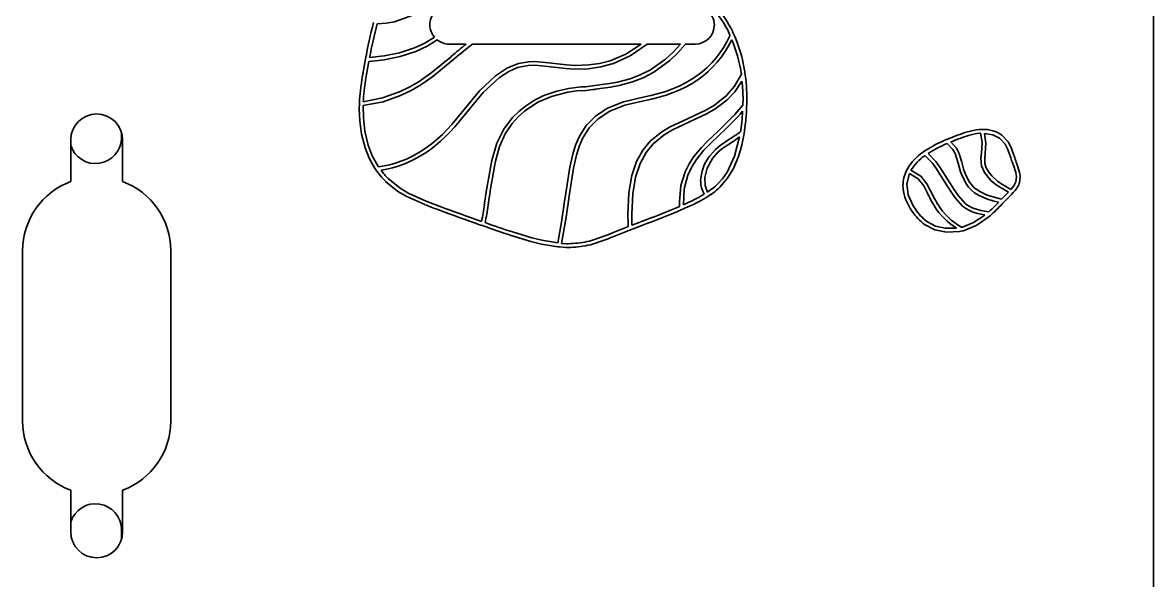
# Model space of a CAD drawing. Extents: x 321 to 837, y 218 to 648.
# Drawn here: x 683.48 to 706.55, y 311.92 to 323.31 of the extents above; entities that cross this region are included whole.
import ezdxf

# ---------------------------------------------------------------- set-up
doc = ezdxf.new("R2010")
doc.units = 0

msp = doc.modelspace()

# ---------------------------------------------------------------- linework, layer by layer
at = {"color": 7, "lineweight": 35}
msp.add_line((706.549, 294.081), (706.549, 359.841), dxfattribs=at)
at = {"color": 7, "lineweight": 35, "ltscale": 0.001855}
msp.add_line((697.967, 323.121), (697.934, 323.187), dxfattribs=at)
at = {"color": 7, "lineweight": 35, "ltscale": 0.001768}
msp.add_line((697.866, 323.15), (697.897, 323.087), dxfattribs=at)
at = {"color": 7, "lineweight": 35, "ltscale": 0.000994304}
msp.add_line((697.897, 323.087), (697.912, 323.05), dxfattribs=at)
at = {"color": 7, "lineweight": 35, "ltscale": 0.008829}
msp.add_line((692.176, 322.869), (692.53, 322.869), dxfattribs=at)
at = {"color": 7, "lineweight": 35, "ltscale": 0.086107}
msp.add_line((692.659, 322.869), (696.103, 322.869), dxfattribs=at)
at = {"color": 7, "lineweight": 35, "ltscale": 0.017056}
msp.add_line((696.222, 322.869), (696.905, 322.869), dxfattribs=at)
at = {"color": 7, "lineweight": 35, "ltscale": 0.004993}
msp.add_line((697.003, 322.869), (697.203, 322.869), dxfattribs=at)
at = {"color": 7, "lineweight": 35, "ltscale": 0.000992611}
msp.add_line((690.476, 322.565), (690.468, 322.526), dxfattribs=at)
at = {"color": 7, "lineweight": 35, "ltscale": 4.81801e-05}
msp.add_line((690.544, 322.511), (690.544, 322.513), dxfattribs=at)
at = {"color": 7, "lineweight": 35, "ltscale": 0.000917444}
msp.add_line((698.139, 322.288), (698.144, 322.252), dxfattribs=at)
at = {"color": 7, "lineweight": 35, "ltscale": 0.00173}
msp.add_line((698.225, 322.231), (698.215, 322.299), dxfattribs=at)
at = {"color": 7, "lineweight": 35, "ltscale": 0.002455}
msp.add_line((690.353, 321.644), (690.351, 321.546), dxfattribs=at)
at = {"color": 7, "lineweight": 35, "ltscale": 0.0009473}
msp.add_line((690.354, 321.682), (690.353, 321.644), dxfattribs=at)
at = {"color": 7, "lineweight": 35, "ltscale": 0.000795406}
msp.add_line((698.177, 321.651), (698.176, 321.62), dxfattribs=at)
at = {"color": 7, "lineweight": 35, "ltscale": 0.002222}
msp.add_line((698.178, 321.74), (698.177, 321.651), dxfattribs=at)
at = {"color": 7, "lineweight": 35, "ltscale": 0.001947}
msp.add_line((698.252, 321.571), (698.254, 321.649), dxfattribs=at)
at = {"color": 7, "lineweight": 35, "ltscale": 0.000997226}
msp.add_line((698.135, 321.119), (698.129, 321.08), dxfattribs=at)
at = {"color": 7, "lineweight": 35, "ltscale": 0.003836}
msp.add_line((698.154, 321.271), (698.135, 321.119), dxfattribs=at)
at = {"color": 7, "lineweight": 35, "ltscale": 0.001707}
msp.add_line((698.201, 321.041), (698.211, 321.108), dxfattribs=at)
at = {"color": 7, "lineweight": 35, "ltscale": 0.003913}
msp.add_line((698.211, 321.108), (698.23, 321.263), dxfattribs=at)
at = {"color": 7, "lineweight": 35, "ltscale": 0.001182}
msp.add_line((703.043, 321.128), (702.996, 321.125), dxfattribs=at)
at = {"color": 7, "lineweight": 35, "ltscale": 0.021222}
for p, q in [((684.465, 320.913), (684.465, 320.064)), ((685.523, 320.064), (685.523, 320.913)), ((684.465, 313.761), (684.465, 312.913)), ((685.523, 312.913), (685.523, 313.761))]:
    msp.add_line(p, q, dxfattribs=at)
at = {"color": 7, "lineweight": 35, "ltscale": 0.00274}
msp.add_line((685.5, 320.958), (685.5, 321.068), dxfattribs=at)
at = {"color": 7, "lineweight": 35, "ltscale": 0.00403}
msp.add_line((697.974, 320.883), (698.107, 320.973), dxfattribs=at)
at = {"color": 7, "lineweight": 35, "ltscale": 0.001108}
msp.add_line((702.351, 320.928), (702.31, 320.911), dxfattribs=at)
at = {"color": 7, "lineweight": 35, "ltscale": 0.000492233}
msp.add_line((703.001, 321.048), (703.021, 321.049), dxfattribs=at)
at = {"color": 7, "lineweight": 35, "ltscale": 0.00147}
msp.add_line((701.887, 320.688), (701.839, 320.654), dxfattribs=at)
at = {"color": 7, "lineweight": 35, "ltscale": 0.002595}
msp.add_line((703.041, 320.642), (703.032, 320.538), dxfattribs=at)
at = {"color": 7, "lineweight": 35, "ltscale": 0.002594}
msp.add_line((703.108, 320.531), (703.118, 320.635), dxfattribs=at)
at = {"color": 7, "lineweight": 35, "ltscale": 8.59417e-05}
msp.add_line((701.883, 320.591), (701.886, 320.593), dxfattribs=at)
at = {"color": 7, "lineweight": 35, "ltscale": 0.001116}
msp.add_line((690.663, 320.341), (690.688, 320.304), dxfattribs=at)
at = {"color": 7, "lineweight": 35, "ltscale": 0.000574548}
msp.add_line((690.74, 320.364), (690.727, 320.383), dxfattribs=at)
at = {"color": 7, "lineweight": 35, "ltscale": 0.000956748}
msp.add_line((701.531, 320.324), (701.514, 320.29), dxfattribs=at)
at = {"color": 7, "lineweight": 35, "ltscale": 0.00289}
msp.add_line((697.544, 319.915), (697.452, 319.846), dxfattribs=at)
at = {"color": 7, "lineweight": 35, "ltscale": 0.001578}
msp.add_line((697.48, 319.77), (697.53, 319.808), dxfattribs=at)
at = {"color": 7, "lineweight": 35, "ltscale": 8.79335e-05}
msp.add_line((697.53, 319.808), (697.533, 319.805), dxfattribs=at)
at = {"color": 7, "lineweight": 35, "ltscale": 0.000938581}
msp.add_line((697.533, 319.805), (697.563, 319.828), dxfattribs=at)
at = {"color": 7, "lineweight": 35, "ltscale": 9.89e-05}
msp.add_line((697.547, 319.912), (697.544, 319.915), dxfattribs=at)
at = {"color": 7, "lineweight": 35, "ltscale": 0.000614757}
msp.add_line((703.469, 319.722), (703.452, 319.704), dxfattribs=at)
at = {"color": 7, "lineweight": 35, "ltscale": 0.002314}
msp.add_line((703.534, 319.788), (703.469, 319.722), dxfattribs=at)
at = {"color": 7, "lineweight": 35, "ltscale": 0.004876}
msp.add_line((703.524, 319.669), (703.662, 319.807), dxfattribs=at)
at = {"color": 7, "lineweight": 35, "ltscale": 0.001992}
msp.add_line((703.591, 319.844), (703.534, 319.788), dxfattribs=at)
at = {"color": 7, "lineweight": 35, "ltscale": 0.000999231}
msp.add_line((703.662, 319.807), (703.69, 319.836), dxfattribs=at)
at = {"color": 7, "lineweight": 35, "ltscale": 0.007046}
msp.add_line((691.978, 319.562), (691.714, 319.662), dxfattribs=at)
at = {"color": 7, "lineweight": 35, "ltscale": 0.000584083}
msp.add_line((691.951, 319.49), (691.973, 319.482), dxfattribs=at)
at = {"color": 7, "lineweight": 35, "ltscale": 0.000578298}
msp.add_line((692, 319.554), (691.978, 319.562), dxfattribs=at)
at = {"color": 7, "lineweight": 35, "ltscale": 0.002413}
msp.add_line((696.881, 319.652), (696.884, 319.556), dxfattribs=at)
at = {"color": 7, "lineweight": 35, "ltscale": 0.001177}
msp.add_line((696.928, 319.49), (696.971, 319.509), dxfattribs=at)
at = {"color": 7, "lineweight": 35, "ltscale": 0.00224}
msp.add_line((701.582, 319.528), (701.63, 319.453), dxfattribs=at)
at = {"color": 7, "lineweight": 35, "ltscale": 0.002148}
msp.add_line((701.694, 319.497), (701.647, 319.569), dxfattribs=at)
at = {"color": 7, "lineweight": 35, "ltscale": 0.001142}
msp.add_line((703.493, 319.636), (703.524, 319.669), dxfattribs=at)
at = {"color": 7, "lineweight": 35, "ltscale": 0.000371077}
msp.add_line((692.844, 319.249), (692.83, 319.254), dxfattribs=at)
at = {"color": 7, "lineweight": 35, "ltscale": 0.004556}
msp.add_line((696.083, 319.237), (695.913, 319.172), dxfattribs=at)
at = {"color": 7, "lineweight": 35, "ltscale": 0.000351897}
msp.add_line((703.201, 319.454), (703.191, 319.445), dxfattribs=at)
at = {"color": 7, "lineweight": 35, "ltscale": 0.001196}
msp.add_line((703.217, 319.365), (703.252, 319.397), dxfattribs=at)
at = {"color": 7, "lineweight": 35, "ltscale": 0.000942138}
msp.add_line((692.804, 319.181), (692.84, 319.169), dxfattribs=at)
at = {"color": 7, "lineweight": 35, "ltscale": 0.008282}
msp.add_line((695.821, 319.136), (695.513, 319.015), dxfattribs=at)
at = {"color": 7, "lineweight": 35, "ltscale": 0.008247}
msp.add_line((695.541, 318.944), (695.848, 319.065), dxfattribs=at)
at = {"color": 7, "lineweight": 35, "ltscale": 0.000431579}
msp.add_line((695.837, 319.143), (695.821, 319.136), dxfattribs=at)
at = {"color": 7, "lineweight": 35, "ltscale": 0.007029}
msp.add_line((695.848, 319.065), (696.111, 319.165), dxfattribs=at)
at = {"color": 7, "lineweight": 35, "ltscale": 0.001551}
msp.add_line((702.594, 319.043), (702.654, 319.055), dxfattribs=at)
at = {"color": 7, "lineweight": 35, "ltscale": 0.000458163}
msp.add_line((702.654, 319.134), (702.636, 319.13), dxfattribs=at)
at = {"color": 7, "lineweight": 35, "ltscale": 0.000485597}
msp.add_line((702.654, 319.055), (702.673, 319.059), dxfattribs=at)
at = {"color": 7, "lineweight": 35, "ltscale": 0.002254}
msp.add_line((694.567, 318.794), (694.477, 318.801), dxfattribs=at)
at = {"color": 7, "lineweight": 35, "ltscale": 0.001218}
msp.add_line((694.615, 318.793), (694.567, 318.794), dxfattribs=at)
at = {"color": 7, "lineweight": 35, "ltscale": 0.001288}
msp.add_line((695.047, 318.848), (694.997, 318.837), dxfattribs=at)
at = {"color": 7, "lineweight": 35, "ltscale": 0.00136}
msp.add_line((695.012, 318.762), (695.065, 318.773), dxfattribs=at)
at = {"color": 7, "lineweight": 35, "ltscale": 0.087057}
for p, q in [((683.483, 318.654), (683.483, 315.172)), ((686.504, 315.172), (686.504, 318.654))]:
    msp.add_line(p, q, dxfattribs=at)
at = {"color": 7, "lineweight": 35, "ltscale": 0.000957703}
msp.add_line((694.398, 318.731), (694.436, 318.727), dxfattribs=at)
at = {"color": 7, "lineweight": 35, "ltscale": 0.003191}
msp.add_line((694.436, 318.727), (694.563, 318.717), dxfattribs=at)
at = {"color": 7, "lineweight": 35, "ltscale": 0.001331}
msp.add_line((694.563, 318.717), (694.616, 318.716), dxfattribs=at)
at = {"color": 7, "lineweight": 35, "ltscale": 0.005019}
msp.add_line((685.5, 312.758), (685.5, 312.958), dxfattribs=at)
at = {"color": 7, "lineweight": 35}
for points in [[(690.713, 323.281), (690.897, 323.293), (691.07, 323.325), (691.389, 323.439), (691.609, 323.564), (691.81, 323.715), (692.121, 324.019), (692.331, 324.274)], [(690.544, 322.513), (690.858, 322.55), (691.186, 322.617), (691.507, 322.719), (691.734, 322.825), (691.939, 322.957)], [(691.882, 323.011), (691.689, 322.887), (691.475, 322.789), (691.171, 322.692), (690.86, 322.628), (690.56, 322.592)], [(694.198, 322.409), (694.564, 322.367), (694.748, 322.358), (695.028, 322.366), (695.28, 322.403), (695.534, 322.472), (695.877, 322.628), (696.222, 322.869)], [(696.103, 322.869), (695.785, 322.662), (695.469, 322.529), (695.249, 322.473), (695.03, 322.442), (694.757, 322.434), (694.574, 322.443), (694.209, 322.485)], [(696.905, 322.869), (696.753, 322.703), (696.599, 322.561), (696.288, 322.343), (696.081, 322.238), (695.878, 322.161), (695.617, 322.091), (695.453, 322.061), (695.157, 322.022)], [(695.165, 321.946), (695.478, 321.987), (695.651, 322.02), (695.925, 322.095), (696.139, 322.18), (696.357, 322.294), (696.684, 322.532), (696.846, 322.687), (697.003, 322.869)], [(690.43, 321.614), (690.837, 321.693), (691.194, 321.818), (691.408, 321.922), (691.606, 322.038), (691.848, 322.206), (692.28, 322.56)], [(692.229, 322.618), (691.808, 322.272), (691.572, 322.108), (691.38, 321.995), (691.172, 321.893), (690.826, 321.771), (690.432, 321.692)], [(694.209, 322.485), (693.934, 322.512), (693.8, 322.509), (693.597, 322.474), (693.371, 322.383), (693.129, 322.222), (692.803, 321.915), (692.427, 321.46)], [(692.489, 321.413), (692.878, 321.881), (693.209, 322.184), (693.404, 322.311), (693.581, 322.389), (693.798, 322.434), (693.935, 322.437), (694.198, 322.409)], [(698.144, 322.252), (698.003, 322.011), (697.839, 321.82), (697.594, 321.624), (697.419, 321.52), (697.057, 321.35)], [(697.088, 321.28), (697.436, 321.443), (697.606, 321.541), (697.846, 321.722), (698.01, 321.897), (698.155, 322.112)], [(694.968, 321.999), (694.869, 321.995), (694.62, 321.964), (694.383, 321.909), (694.118, 321.816), (693.927, 321.723), (693.738, 321.603), (693.604, 321.495), (693.478, 321.37), (693.299, 321.133), (693.155, 320.843), (693.055, 320.494)], [(693.131, 320.479), (693.213, 320.779), (693.328, 321.034), (693.47, 321.248), (693.591, 321.384), (693.72, 321.5), (693.994, 321.68), (694.27, 321.799), (694.606, 321.887), (694.786, 321.912), (694.973, 321.922)], [(696.14, 321.788), (695.737, 321.691), (695.416, 321.562), (695.166, 321.399), (694.975, 321.205), (694.834, 320.977), (694.763, 320.807), (694.705, 320.622), (694.643, 320.354), (694.548, 319.738)], [(690.351, 321.546), (690.362, 321.299), (690.398, 321.03), (690.47, 320.751), (690.552, 320.543), (690.663, 320.341)], [(690.727, 320.383), (690.615, 320.591), (690.534, 320.805), (690.466, 321.092), (690.435, 321.366), (690.43, 321.614)], [(694.624, 319.727), (694.719, 320.338), (694.778, 320.601), (694.834, 320.78), (694.903, 320.943), (695.038, 321.161), (695.22, 321.345), (695.46, 321.498), (695.768, 321.62), (696.154, 321.712)], [(698.176, 321.62), (698.014, 321.433), (697.675, 321.101)], [(697.057, 321.35), (696.692, 321.179), (696.521, 321.078), (696.286, 320.888), (696.134, 320.703), (696.008, 320.472), (695.912, 320.184), (695.851, 319.83), (695.83, 319.4)], [(695.907, 319.396), (695.928, 319.812), (695.986, 320.154), (696.079, 320.432), (696.2, 320.656), (696.346, 320.834), (696.572, 321.018), (696.737, 321.115), (697.088, 321.28)], [(697.675, 321.101), (697.439, 320.875), (697.328, 320.759), (697.176, 320.573), (697.078, 320.422), (696.996, 320.258), (696.912, 319.979), (696.881, 319.652)], [(696.962, 319.589), (696.98, 319.917), (697.055, 320.196), (697.131, 320.36), (697.226, 320.51), (697.374, 320.695), (697.486, 320.813), (697.727, 321.045)], [(697.932, 320.948), (697.715, 320.801), (697.617, 320.72), (697.491, 320.58)], [(697.554, 320.535), (697.672, 320.666), (697.766, 320.742), (697.974, 320.883)], [(698.107, 320.973), (698.004, 320.58), (697.853, 320.257), (697.759, 320.121), (697.651, 320.002)], [(697.705, 319.947), (697.861, 320.129), (697.991, 320.344), (698.094, 320.595), (698.155, 320.807), (698.201, 321.041)], [(702.641, 320.458), (702.581, 320.652), (702.533, 320.742), (702.419, 320.871)], [(703.021, 321.049), (703.055, 320.857), (703.041, 320.642)], [(703.118, 320.635), (703.131, 320.843), (703.103, 321.045)], [(703.103, 321.045), (703.272, 321.018), (703.412, 320.948)], [(703.412, 320.948), (703.523, 320.826), (703.576, 320.731), (703.646, 320.53)], [(703.72, 320.55), (703.643, 320.769), (703.584, 320.873), (703.459, 321.008)], [(702.35, 320.112), (702.196, 320.356), (702.108, 320.473), (701.952, 320.637)], [(702.339, 320.84), (702.458, 320.718), (702.507, 320.632), (702.566, 320.44)], [(697.452, 319.846), (697.403, 319.979), (697.398, 320.148), (697.446, 320.338), (697.554, 320.535)], [(701.886, 320.593), (702.04, 320.436), (702.127, 320.32), (702.284, 320.073)], [(702.566, 320.44), (702.615, 320.263), (702.652, 320.165), (702.735, 320.007)], [(703.032, 320.538), (703.045, 320.385), (703.103, 320.247), (703.234, 320.087), (703.344, 319.994), (703.591, 319.844)], [(703.644, 319.902), (703.468, 320.003), (703.378, 320.067), (703.253, 320.178), (703.189, 320.257), (703.141, 320.342), (703.113, 320.434), (703.108, 320.531)], [(703.692, 320.398), (703.743, 320.245), (703.756, 320.169), (703.745, 320.058)], [(703.818, 320.035), (703.833, 320.168), (703.819, 320.257), (703.764, 320.425)], [(701.647, 319.569), (701.546, 319.793), (701.522, 320.013), (701.573, 320.224)], [(701.573, 320.224), (701.75, 320.115), (701.864, 319.978), (701.935, 319.841)], [(702.004, 319.874), (701.93, 320.019), (701.803, 320.171), (701.604, 320.294)], [(690.885, 320.067), (691.14, 319.863), (691.323, 319.755), (691.686, 319.591)], [(691.714, 319.662), (691.362, 319.822), (691.185, 319.926), (690.938, 320.122)], [(702.284, 320.073), (702.429, 319.839), (702.512, 319.724), (702.657, 319.561)], [(702.711, 319.616), (702.571, 319.773), (702.492, 319.884), (702.35, 320.112)], [(703.452, 319.704), (703.161, 319.785), (703.02, 319.85), (702.896, 319.937), (702.8, 320.048)], [(702.53, 319.114), (702.308, 319.108), (702.105, 319.153), (701.927, 319.248)], [(703.112, 319.38), (702.882, 319.225), (702.654, 319.134)], [(702.673, 319.059), (702.944, 319.17), (703.217, 319.365)], [(694.4, 318.809), (694.076, 318.864), (693.867, 318.915), (693.475, 319.034)], [(701.881, 319.186), (702.091, 319.075), (702.332, 319.027), (702.594, 319.043)], [(693.451, 318.961), (693.851, 318.84), (694.065, 318.787), (694.398, 318.731)]]:
    msp.add_lwpolyline(points, dxfattribs=at)
for centre, radius, start, end in [((692.176, 323.257), 0.389, 89.9969, 180.0173), ((695.62, 321.951), 2.546, 28.1112, 42.943), ((695.609, 321.947), 2.635, 28.0699, 43.2032), ((697.212, 323.252), 0.381, 0.839, 55.3189), ((706.079, 319.502), 15.901, 166.1544, 168.8943), ((706.645, 319.383), 16.402, 166.2538, 168.7184), ((692.169, 323.264), 0.381, 180.9703, 221.4002), ((697.203, 323.257), 0.389, 269.9951, 359.9905), ((692.184, 323.248), 0.38, 229.8383, 268.8213), ((695.387, 321.862), 2.785, 8.798, 23.0938), ((695.422, 321.905), 2.82, 8.0332, 25.5344), ((697.848, 316.206), 8.526, 128.595, 131.2234), ((696.444, 317.849), 6.287, 127.0183, 131.4762), ((698.659, 320.926), 8.345, 168.9476, 173.179), ((698.742, 320.913), 8.352, 168.9668, 173.1565), ((695.581, 317.806), 4.237, 95.7519, 98.32), ((694.499, 321.693), 3.68, 0.74, 6.5453), ((694.271, 321.741), 3.984, 358.687, 7.0689), ((693.582, 321.545), 3.231, 173.3847, 177.5651), ((693.601, 321.549), 3.172, 173.5074, 177.4187), ((695.624, 317.422), 4.546, 95.7853, 98.2245), ((693.645, 321.739), 4.61, 354.0841, 357.9223), ((684.994, 320.913), 0.529, 0.0115, 179.9615), ((693.87, 325.271), 5.721, 312.3846, 318.7176), ((693.594, 321.699), 4.58, 354.6462, 357.4686), ((695.36, 325), 4.8, 302.4048, 305.2353), ((703.092, 320.018), 1.111, 94.9595, 107.5685), ((684.97, 320.958), 0.529, 197.0105, 359.9489), ((703.457, 318.221), 2.925, 113.0922, 122.4707), ((704.183, 316.57), 4.728, 107.5567, 112.7988), ((704.177, 316.644), 4.579, 107.7721, 112.5863), ((703.087, 320.046), 1.006, 94.9142, 107.8209), ((702.406, 319.815), 1.012, 124.0395, 149.802), ((703.454, 318.24), 2.828, 113.2201, 122.0827), ((711.267, 316.928), 18.558, 168.9206, 171.7608), ((711.424, 316.904), 18.64, 168.9402, 171.7571), ((698.2, 320.045), 0.887, 142.9799, 178.3084), ((702.412, 319.812), 0.941, 124.1393, 149.1362), ((703.895, 320.704), 1.277, 191.1133, 210.9561), ((705.035, 320.935), 1.447, 196.2905, 201.8171), ((705.221, 320.999), 1.566, 196.6584, 201.5248), ((691.953, 321.153), 1.523, 213.8537, 225.4416), ((691.932, 321.086), 1.385, 214.7896, 224.1101), ((702.144, 319.977), 0.703, 153.5842, 179.8276), ((684.99, 318.651), 1.507, 110.388, 179.8837), ((684.998, 318.651), 1.507, 0.1178, 69.6127), ((697.813, 320.064), 0.498, 179.1354, 211.2039), ((696.746, 320.947), 1.309, 307.7268, 313.762), ((696.736, 320.955), 1.399, 306.2541, 313.8625), ((702.295, 320.002), 0.855, 181.539, 213.5707), ((703.307, 320.234), 0.472, 315.5591, 338.1587), ((703.296, 320.235), 0.56, 314.623, 339.0078), ((678.002, 321.889), 16.685, 349.3615, 352.592), ((677.98, 321.893), 16.785, 349.3833, 352.5838), ((695.581, 322.838), 3.529, 293.0354, 300.777), ((695.695, 322.638), 3.378, 292.1871, 301.8932), ((704.39, 320.961), 2.699, 204.5236, 211.2595), ((704.449, 320.991), 2.688, 204.5477, 211.1415), ((695.317, 328.819), 9.917, 248.5187, 250.1581), ((720.836, 397.89), 83.551, 249.79067, 250.39669), ((718.05, 390.184), 75.281, 249.75469, 250.42645), ((687.033, 320.399), 5.924, 348.8083, 352.1275), ((687.197, 320.367), 5.834, 348.7011, 352.2116), ((689.091, 338.018), 20.04, 290.4216, 292.886), ((689.109, 337.999), 20.093, 290.3936, 292.9021), ((702.563, 320.075), 1.043, 213.6355, 232.4499), ((703.272, 320.304), 1.402, 212.0078, 238.0582), ((703.286, 320.289), 1.328, 211.1875, 240.7398), ((700.919, 321.961), 3.391, 312.3145, 316.8074), ((700.57, 322.33), 3.975, 312.441, 317.3306), ((701.532, 319.425), 5.702, 180.2521, 182.839), ((701.463, 319.433), 5.556, 180.3786, 182.6932), ((702.567, 320.079), 1.126, 213.7363, 232.4578), ((701.119, 342.432), 24.692, 250.4102, 251.9086), ((701.337, 343.013), 25.235, 250.5106, 251.8477), ((693.956, 322.587), 3.895, 286.2767, 293.55), ((694.511, 321.388), 2.597, 272.2975, 280.7835), ((693.958, 322.582), 3.967, 286.2036, 293.5122), ((694.503, 321.461), 2.747, 272.3556, 280.6712), ((684.99, 315.175), 1.507, 180.1163, 249.611), ((684.998, 315.175), 1.507, 290.3883, 359.8822), ((684.971, 312.958), 0.529, 359.9977, 162.896), ((684.994, 312.913), 0.529, 180.0134, 359.9634)]:
    msp.add_arc(centre, radius, start, end, dxfattribs=at)
for centre, major_axis, ratio, start_param, end_param in [((673.607, 344.185), (23.956, -21.674), 0.246819, 6.095134, 6.362748), ((673.174, 345.056), (24.425, -22.615), 0.248101, 6.098545, 6.357715), ((685.91, 344.63), (4.992, -24.239), 0.284808, 6.259984, 6.528194), ((685.557, 344.797), (5.389, -24.474), 0.289317, 6.261946, 6.52562), ((702.649, 320.127), (0.863, 0.833), 0.642987, 0.092163, 0.616869), ((713.898, 324.792), (11.199, 4.715), 0.200597, 3.173577, 3.420206), ((713.069, 323.034), (10.481, 3.365), 0.145974, 3.219037, 3.41576), ((704.549, 320.052), (1.895, 0.336), 0.28341, 3.342611, 3.864611)]:
    msp.add_ellipse(centre, major_axis=major_axis, ratio=ratio, start_param=start_param, end_param=end_param, dxfattribs=at)

doc.saveas('drawing.dxf')
